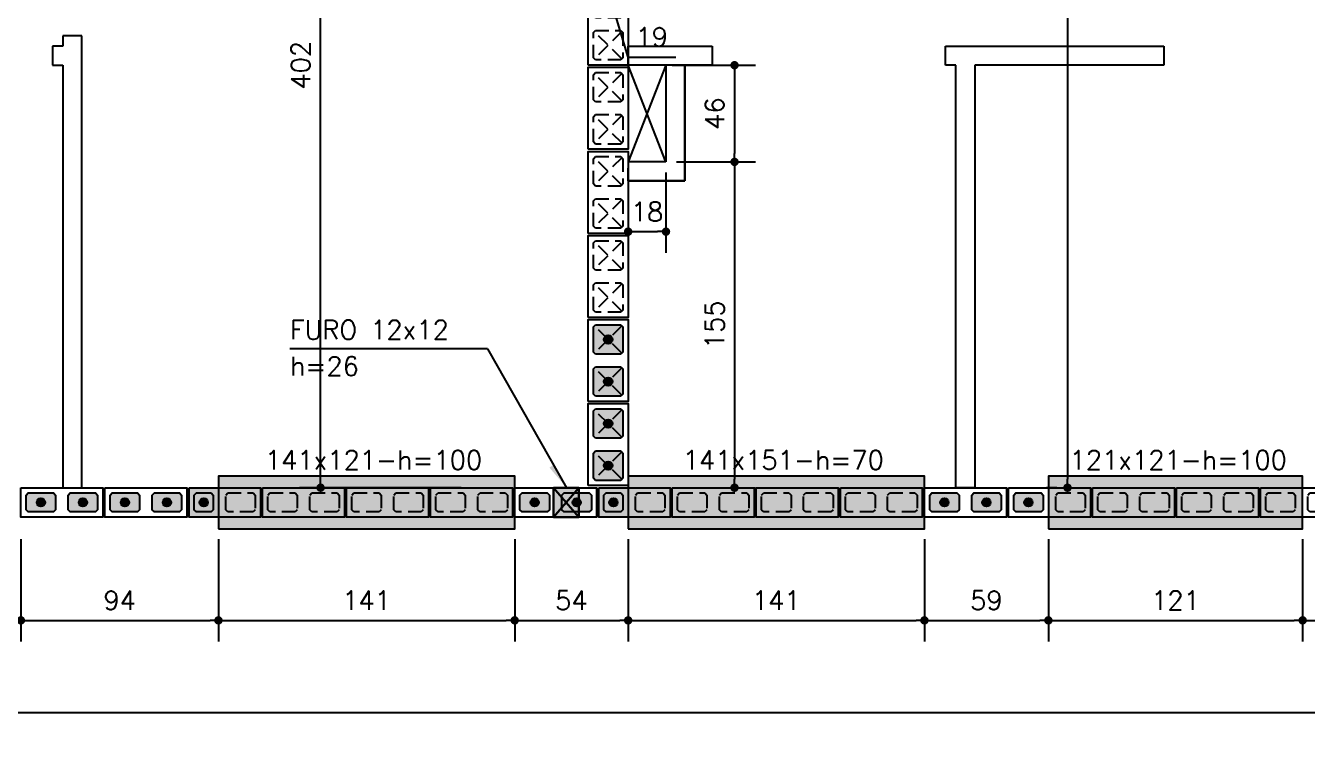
# Model space of a CAD drawing. Extents: x -14651 to 3487, y -4567 to -809.
# Drawn here: x 1197 to 1807, y -2266 to -1930 of the extents above; entities that cross this region are included whole.
import ezdxf
from ezdxf.enums import TextEntityAlignment as Align

# ---------------------------------------------------------------- set-up
doc = ezdxf.new("R2010")
doc.units = 0
doc.header["$LTSCALE"] = 25
doc.linetypes.add('DASHED2', pattern=[0.375, 0.25, -0.125])
for name, color, linetype in [('203', 1, 'DASHED2'), ('213', 252, 'Continuous'), ('241', 2, 'Continuous'), ('248', 100, 'Continuous'), ('ABERTURAS', 53, 'Continuous'), ('ac-furo', 170, 'Continuous'), ('ALVENARIA NÃO ESTRUTURAL', 242, 'Continuous'), ('Arranque', 14, 'Continuous'), ('COTA', 1, 'Continuous'), ('FERRO', 5, 'Continuous'), ('H2', 252, 'Continuous'), ('Linha_fina', 1, 'Continuous'), ('Pena_1', 1, 'Continuous'), ('Pena_2', 2, 'Continuous'), ('T1', 2, 'Continuous'), ('TJANELA', 2, 'Continuous'), ('VIGA', 3, 'Continuous'), ('XREF-MC41-BAS-PLN-TIPO-1AO14-FINAL-08$0$PAR_ALV_BAI_ATOMO', 2, 'Continuous'), ('XREF-MC41-BAS-PLN-TIPO-1AO14-FINAL-08$0$PAR_DRY_ATOMO', 3, 'Continuous')]:
    doc.layers.add(name, color=color, linetype=linetype)
doc.styles.add('COTA', font='romans.shx')
doc.styles.add('Texto1', font='romans.shx', dxfattribs={"height": 9})
doc.dimstyles.new('forma', dxfattribs={"dimscale": 5, "dimtxt": 1.8, "dimasz": 0.8, "dimexe": 2, "dimexo": 1, "dimgap": 1, "dimtad": 1, "dimdec": 1, "dimzin": 9, "dimtxsty": 'COTA', "dimblk1": 'DOT', "dimblk2": 'DOT', "dimsah": 1, "dimcen": 0, "dimdle": 1, "dimclrd": 256, "dimclre": 256, "dimclrt": 2, "dimadec": 0, "dimazin": 0, "dimtfac": 1, "dimtdec": 0, "dimtmove": 0, "dimatfit": 3, "dimfxl": 1, "dimtolj": 1, "dimtzin": 0, "dimarcsym": 0})

# ---------------------------------------------------------------- blocks, each defined once
blk = doc.blocks.new('P4015', base_point=(5842102.11612, -8124149.02973))
blk.add_lwpolyline([(5842082.61612, -8124156.02973), (5842121.61612, -8124156.02973), (5842121.61612, -8124142.02973), (5842082.61612, -8124142.02973), (5842082.61612, -8124156.02973)])
at = {"color": 1, "linetype": 'DASHED2'}
for points in [[(5842085.11612, -8124152.52973), (5842086.11612, -8124153.52973), (5842098.11612, -8124153.52973), (5842099.11612, -8124152.52973), (5842099.11612, -8124145.52973), (5842098.11612, -8124144.52973), (5842086.11612, -8124144.52973), (5842085.11612, -8124145.52973), (5842085.11612, -8124152.52973)], [(5842105.11612, -8124152.52973), (5842106.11612, -8124153.52973), (5842118.11612, -8124153.52973), (5842119.11612, -8124152.52973), (5842119.11612, -8124145.52973), (5842118.11612, -8124144.52973), (5842106.11612, -8124144.52973), (5842105.11612, -8124145.52973), (5842105.11612, -8124152.52973)]]:
    blk.add_lwpolyline(points, dxfattribs=at)
blk = doc.blocks.new('P3515')
at = {"layer": '248'}
h = blk.add_hatch(color=100, dxfattribs=at)
h.paths.add_polyline_path([(17, 7), (-17, 7), (-17, -7), (17, -7)])
h.paths.add_polyline_path([(-5.5, -3.5), (-6.5, -4.5), (-13.5, -4.5), (-14.5, -3.5), (-14.5, 3.5), (-13.5, 4.5), (-6.5, 4.5), (-5.5, 3.5)], flags=16)
h.paths.add_polyline_path([(0.5, 3.5), (1.5, 4.5), (13.5, 4.5), (14.5, 3.5), (14.5, -3.5), (13.5, -4.5), (1.5, -4.5), (0.5, -3.5)], flags=16)
blk.add_lwpolyline([(-17, -7), (17, -7), (17, 7), (-17, 7), (-17, -7)])
at = {"color": 1, "linetype": 'DASHED2'}
for points in [[(-14.5, -3.5), (-13.5, -4.5), (-6.5, -4.5), (-5.5, -3.5), (-5.5, 3.5), (-6.5, 4.5), (-13.5, 4.5), (-14.5, 3.5), (-14.5, -3.5)], [(0.5, -3.5), (1.5, -4.5), (13.5, -4.5), (14.5, -3.5), (14.5, 3.5), (13.5, 4.5), (1.5, 4.5), (0.5, 3.5), (0.5, -3.5)]]:
    blk.add_lwpolyline(points, dxfattribs=at)
blk = doc.blocks.new('P4020')
blk.add_lwpolyline([(-19.5, -9.5), (19.5, -9.5), (19.5, 9.5), (-19.5, 9.5), (-19.5, -9.5)])
at = {"color": 1, "linetype": 'DASHED2'}
for points in [[(-17, -6), (-16, -7), (-4, -7), (-3, -6), (-3, 6), (-4, 7), (-16, 7), (-17, 6), (-17, -6)], [(3, -6), (4, -7), (16, -7), (17, -6), (17, 6), (16, 7), (4, 7), (3, 6), (3, -6)]]:
    blk.add_lwpolyline(points, dxfattribs=at)
at = {"layer": '203', "color": 253}
for p, q in [((-16.5, 6.5), (-3.5, -6.5)), ((-3.5, 6.5), (-16.5, -6.5)), ((16.5, 6.5), (3.5, -6.5)), ((3.5, 6.5), (16.5, -6.5))]:
    blk.add_line(p, q, dxfattribs=at)
blk = doc.blocks.new('GR-1414')
at = {"layer": '213'}
h = blk.add_hatch(color=256, dxfattribs=at)
h.paths.add_polyline_path([(6, -7), (7, -6), (7, 6), (6, 7), (-6, 7), (-7, 6), (-7, -6), (-6, -7)])
h.paths.add_polyline_path([(2, 0, 1), (-2, 0, 1)], flags=16)
at = {"layer": 'Arranque'}
blk.add_hatch(color=256, dxfattribs=at).paths.add_polyline_path([(2, 0, 1), (-2, 0, 1)])
at = {"layer": '213'}
for p, q in [((-7, 6), (-6, 7)), ((-6, 7), (6, 7)), ((6, 7), (7, 6)), ((-7, -6), (-7, 6)), ((7, 6), (7, -6)), ((-6, -7), (-7, -6)), ((7, -6), (6, -7)), ((6, -7), (-6, -7))]:
    blk.add_line(p, q, dxfattribs=at)
at = {"layer": 'FERRO', "linetype": 'Continuous'}
blk.add_circle((0, 0), 2, dxfattribs=at)
blk = doc.blocks.new('GR-1409')
at = {"layer": '213'}
h = blk.add_hatch(color=256, dxfattribs=at)
h.paths.add_polyline_path([(-6, 4.5), (-7, 3.5), (-7, -3.5), (-6, -4.5), (6, -4.5), (7, -3.5), (7, 3.5), (6, 4.5)])
h.paths.add_polyline_path([(-2, 0, 1), (2, 0, 1)], flags=16)
at = {"layer": 'Arranque'}
blk.add_hatch(color=256, dxfattribs=at).paths.add_polyline_path([(-2, 0, 1), (2, 0, 1)])
at = {"layer": '213'}
blk.add_lwpolyline([(-7, 3.5), (-6, 4.5), (6, 4.5), (7, 3.5), (7, -3.5), (6, -4.5), (-6, -4.5), (-7, -3.5), (-7, 3.5)], dxfattribs=at)
at = {"layer": 'FERRO', "linetype": 'Continuous'}
blk.add_circle((0, 0), 2, dxfattribs=at)
blk = doc.blocks.new('GR-0909')
at = {"layer": '213'}
h = blk.add_hatch(color=256, dxfattribs=at)
h.paths.add_polyline_path([(3.5, -4.5), (4.5, -3.5), (4.500001, 3.5), (3.500001, 4.5), (-3.499999, 4.5), (-4.499999, 3.5), (-4.5, -3.5), (-3.5, -4.5)])
h.paths.add_polyline_path([(-2, 0, -1), (2, 0, -1)], flags=16)
at = {"layer": 'Arranque'}
blk.add_hatch(color=256, dxfattribs=at).paths.add_polyline_path([(2, 0, 1), (-2, 0, 1)])
at = {"layer": '213'}
blk.add_lwpolyline([(3.500001, 4.5), (4.500001, 3.5), (4.5, -3.5), (3.5, -4.5), (-3.5, -4.5), (-4.5, -3.5), (-4.499999, 3.5), (-3.499999, 4.5), (3.500001, 4.5)], dxfattribs=at)
at = {"layer": 'FERRO', "linetype": 'Continuous'}
blk.add_circle((0, 0), 2, dxfattribs=at)
blk = doc.blocks.new('A$C3139355f')
at = {"layer": 'ALVENARIA NÃO ESTRUTURAL'}
for p, q in [((1367.08, -1132.27), (1358.08, -1132.27)), ((1358.08, -1132.27), (1358.08, -1137.27)), ((1367.08, -1347.27), (1367.08, -1132.27)), ((1358.08, -1137.27), (1353.08, -1137.27)), ((1353.08, -1137.27), (1353.08, -1146.27)), ((1627.08, -1146.27), (1627.08, -1137.27)), ((1627.08, -1137.27), (1667.08, -1137.27)), ((1627.08, -1146.27), (1627.08, -1137.27)), ((1627.08, -1137.27), (1667.08, -1137.27)), ((1667.08, -1137.27), (1667.08, -1146.27)), ((1667.08, -1137.27), (1667.08, -1146.27)), ((1778.08, -1146.27), (1778.08, -1137.27)), ((1778.08, -1137.27), (1778.08, -1137.27)), ((1778.08, -1137.27), (1778.08, -1137.27)), ((1778.08, -1137.27), (1882.08, -1137.27)), ((1778.08, -1146.27), (1778.08, -1137.27)), ((1778.08, -1137.27), (1778.08, -1137.27)), ((1778.08, -1137.27), (1778.08, -1137.27)), ((1778.08, -1137.27), (1882.08, -1137.27)), ((1882.08, -1137.27), (1882.08, -1146.27)), ((1882.08, -1137.27), (1882.08, -1146.27)), ((1353.08, -1146.27), (1358.08, -1146.27)), ((1358.08, -1146.27), (1358.08, -1347.27)), ((1667.08, -1146.27), (1627.08, -1146.27)), ((1667.08, -1146.27), (1627.08, -1146.27)), ((1645.08, -1146.27), (1645.08, -1192.27)), ((1654.08, -1201.27), (1654.08, -1146.27)), ((1654.08, -1146.27), (1654.08, -1201.27)), ((1654.08, -1201.27), (1654.08, -1146.27)), ((1783.08, -1146.27), (1778.08, -1146.27)), ((1783.08, -1146.27), (1778.08, -1146.27)), ((1783.08, -1347.27), (1783.08, -1146.27)), ((1783.08, -1347.27), (1783.08, -1146.27)), ((1882.08, -1146.27), (1792.08, -1146.27)), ((1792.08, -1146.27), (1792.08, -1347.27)), ((1882.08, -1146.27), (1792.08, -1146.27)), ((1792.08, -1146.27), (1792.08, -1347.27)), ((1645.08, -1192.27), (1627.08, -1192.27)), ((1627.08, -1192.27), (1627.08, -1201.27)), ((1627.08, -1192.27), (1627.08, -1201.27)), ((1627.08, -1201.27), (1627.08, -1195.27)), ((1627.08, -1201.27), (1627.08, -1195.27)), ((1627.08, -1201.27), (1654.08, -1201.27)), ((1654.08, -1201.27), (1627.08, -1201.27)), ((1627.08, -1201.27), (1654.08, -1201.27)), ((1358.08, -1347.27), (1367.08, -1347.27)), ((1792.08, -1347.27), (1783.08, -1347.27)), ((1792.08, -1347.27), (1783.08, -1347.27))]:
    blk.add_line(p, q, dxfattribs=at)
at = {"layer": 'Pena_1'}
for p, q in [((1645.08, -1146.27), (1627.08, -1192.27)), ((1645.08, -1192.27), (1627.08, -1146.27))]:
    blk.add_line(p, q, dxfattribs=at)
at = {"layer": 'XREF-MC41-BAS-PLN-TIPO-1AO14-FINAL-08$0$PAR_ALV_BAI_ATOMO'}
blk.add_line((1654.08, -1146.27), (1645.08, -1146.27), dxfattribs=at)
blk.add_line((1654.08, -1146.27), (1645.08, -1146.27), dxfattribs=at)
at = {"layer": 'XREF-MC41-BAS-PLN-TIPO-1AO14-FINAL-08$0$PAR_DRY_ATOMO'}
blk.add_line((1648.08, -1146.27), (1654.08, -1146.27), dxfattribs=at)
blk.add_line((1648.08, -1146.27), (1654.08, -1146.27), dxfattribs=at)
blk = doc.blocks.new('_Dot')
at = {"color": 0, "linetype": 'ByBlock', "lineweight": -2}
blk.add_line((-0.5, 0), (-1, 0), dxfattribs=at)
at = {"color": 0, "linetype": 'ByBlock', "const_width": 0.5}
blk.add_lwpolyline([(-0.25, 0, 1), (0.25, 0, 1)], format="xyb", close=True, dxfattribs=at)
blk = doc.blocks.new('*D135')
at = {"layer": 'COTA', "lineweight": -2, "transparency": 16777216}
for p, q in [((1194.52, -2174.1), (1194.52, -2222.73)), ((1288.52, -2174.1), (1288.52, -2222.73)), ((1198.52, -2212.73), (1284.52, -2212.73))]:
    blk.add_line(p, q, dxfattribs=at)
at = {"layer": 'Defpoints', "color": 0, "transparency": 16777216}
for p in [(1194.52, -2169.1), (1288.52, -2169.1), (1288.52, -2212.73)]:
    blk.add_point(p, dxfattribs=at)
at = {"layer": 'COTA', "lineweight": -2, "transparency": 16777216, "xscale": 4, "yscale": 4, "zscale": 4, "rotation": 180}
blk.add_blockref('_Dot', (1194.52, -2212.73), dxfattribs=at)
at = {"layer": 'COTA', "lineweight": -2, "transparency": 16777216, "xscale": 4, "yscale": 4, "zscale": 4}
blk.add_blockref('_Dot', (1288.52, -2212.73), dxfattribs=at)
at = {"layer": 'COTA', "color": 2, "transparency": 16777216, "insert": (1241.52, -2203.23), "char_height": 9, "attachment_point": 5, "style": 'COTA'}
blk.add_mtext('\\A1;94 ', dxfattribs=at)
blk = doc.blocks.new('*D136')
at = {"layer": 'COTA', "lineweight": -2, "transparency": 16777216}
for p, q in [((1288.52, -2174.1), (1288.52, -2222.73)), ((1429.52, -2174.1), (1429.52, -2222.73)), ((1292.52, -2212.73), (1425.52, -2212.73))]:
    blk.add_line(p, q, dxfattribs=at)
at = {"layer": 'Defpoints', "color": 0, "transparency": 16777216}
for p in [(1288.52, -2169.1), (1429.52, -2169.1), (1429.52, -2212.73)]:
    blk.add_point(p, dxfattribs=at)
at = {"layer": 'COTA', "lineweight": -2, "transparency": 16777216, "xscale": 4, "yscale": 4, "zscale": 4, "rotation": 180}
blk.add_blockref('_Dot', (1288.52, -2212.73), dxfattribs=at)
at = {"layer": 'COTA', "lineweight": -2, "transparency": 16777216, "xscale": 4, "yscale": 4, "zscale": 4}
blk.add_blockref('_Dot', (1429.52, -2212.73), dxfattribs=at)
at = {"layer": 'COTA', "color": 2, "transparency": 16777216, "insert": (1359.02, -2203.23), "char_height": 9, "attachment_point": 5, "style": 'COTA'}
blk.add_mtext('\\A1;141 ', dxfattribs=at)
blk = doc.blocks.new('*D137')
at = {"layer": 'COTA', "lineweight": -2, "transparency": 16777216}
for p, q in [((1429.52, -2174.1), (1429.52, -2222.73)), ((1483.52, -2174.1), (1483.52, -2222.73)), ((1433.52, -2212.73), (1479.52, -2212.73))]:
    blk.add_line(p, q, dxfattribs=at)
at = {"layer": 'Defpoints', "color": 0, "transparency": 16777216}
for p in [(1429.52, -2169.1), (1483.52, -2169.1), (1483.52, -2212.73)]:
    blk.add_point(p, dxfattribs=at)
at = {"layer": 'COTA', "lineweight": -2, "transparency": 16777216, "xscale": 4, "yscale": 4, "zscale": 4, "rotation": 180}
blk.add_blockref('_Dot', (1429.52, -2212.73), dxfattribs=at)
at = {"layer": 'COTA', "lineweight": -2, "transparency": 16777216, "xscale": 4, "yscale": 4, "zscale": 4}
blk.add_blockref('_Dot', (1483.52, -2212.73), dxfattribs=at)
at = {"layer": 'COTA', "color": 2, "transparency": 16777216, "insert": (1456.52, -2203.23), "char_height": 9, "attachment_point": 5, "style": 'COTA'}
blk.add_mtext('\\A1;54 ', dxfattribs=at)
blk = doc.blocks.new('*D138')
at = {"layer": 'COTA', "lineweight": -2, "transparency": 16777216}
for p, q in [((1483.52, -2174.1), (1483.52, -2222.73)), ((1624.52, -2174.1), (1624.52, -2222.73)), ((1487.52, -2212.73), (1620.52, -2212.73))]:
    blk.add_line(p, q, dxfattribs=at)
at = {"layer": 'Defpoints', "color": 0, "transparency": 16777216}
for p in [(1483.52, -2169.1), (1624.52, -2169.1), (1624.52, -2212.73)]:
    blk.add_point(p, dxfattribs=at)
at = {"layer": 'COTA', "lineweight": -2, "transparency": 16777216, "xscale": 4, "yscale": 4, "zscale": 4, "rotation": 180}
blk.add_blockref('_Dot', (1483.52, -2212.73), dxfattribs=at)
at = {"layer": 'COTA', "lineweight": -2, "transparency": 16777216, "xscale": 4, "yscale": 4, "zscale": 4}
blk.add_blockref('_Dot', (1624.52, -2212.73), dxfattribs=at)
at = {"layer": 'COTA', "color": 2, "transparency": 16777216, "insert": (1554.02, -2203.23), "char_height": 9, "attachment_point": 5, "style": 'COTA'}
blk.add_mtext('\\A1;141 ', dxfattribs=at)
blk = doc.blocks.new('*D139')
at = {"layer": 'COTA', "lineweight": -2, "transparency": 16777216}
for p, q in [((1624.52, -2174.1), (1624.52, -2222.73)), ((1683.52, -2174.1), (1683.52, -2222.73)), ((1628.52, -2212.73), (1679.52, -2212.73))]:
    blk.add_line(p, q, dxfattribs=at)
at = {"layer": 'Defpoints', "color": 0, "transparency": 16777216}
for p in [(1624.52, -2169.1), (1683.52, -2169.1), (1683.52, -2212.73)]:
    blk.add_point(p, dxfattribs=at)
at = {"layer": 'COTA', "lineweight": -2, "transparency": 16777216, "xscale": 4, "yscale": 4, "zscale": 4, "rotation": 180}
blk.add_blockref('_Dot', (1624.52, -2212.73), dxfattribs=at)
at = {"layer": 'COTA', "lineweight": -2, "transparency": 16777216, "xscale": 4, "yscale": 4, "zscale": 4}
blk.add_blockref('_Dot', (1683.52, -2212.73), dxfattribs=at)
at = {"layer": 'COTA', "color": 2, "transparency": 16777216, "insert": (1654.02, -2203.23), "char_height": 9, "attachment_point": 5, "style": 'COTA'}
blk.add_mtext('\\A1;59 ', dxfattribs=at)
blk = doc.blocks.new('*D140')
at = {"layer": 'COTA', "lineweight": -2, "transparency": 16777216}
for p, q in [((1683.52, -2174.1), (1683.52, -2222.73)), ((1804.52, -2174.1), (1804.52, -2222.73)), ((1687.52, -2212.73), (1800.52, -2212.73))]:
    blk.add_line(p, q, dxfattribs=at)
at = {"layer": 'Defpoints', "color": 0, "transparency": 16777216}
for p in [(1683.52, -2169.1), (1804.52, -2169.1), (1804.52, -2212.73)]:
    blk.add_point(p, dxfattribs=at)
at = {"layer": 'COTA', "lineweight": -2, "transparency": 16777216, "xscale": 4, "yscale": 4, "zscale": 4, "rotation": 180}
blk.add_blockref('_Dot', (1683.52, -2212.73), dxfattribs=at)
at = {"layer": 'COTA', "lineweight": -2, "transparency": 16777216, "xscale": 4, "yscale": 4, "zscale": 4}
blk.add_blockref('_Dot', (1804.52, -2212.73), dxfattribs=at)
at = {"layer": 'COTA', "color": 2, "transparency": 16777216, "insert": (1744.02, -2203.23), "char_height": 9, "attachment_point": 5, "style": 'COTA'}
blk.add_mtext('\\A1;121 ', dxfattribs=at)
blk = doc.blocks.new('*D141')
at = {"layer": 'COTA', "lineweight": -2, "transparency": 16777216}
for p, q in [((1804.52, -2174.1), (1804.52, -2222.73)), ((1898.52, -2174.1), (1898.52, -2222.73)), ((1808.52, -2212.73), (1894.52, -2212.73))]:
    blk.add_line(p, q, dxfattribs=at)
at = {"layer": 'Defpoints', "color": 0, "transparency": 16777216}
for p in [(1804.52, -2169.1), (1898.52, -2169.1), (1898.52, -2212.73)]:
    blk.add_point(p, dxfattribs=at)
at = {"layer": 'COTA', "lineweight": -2, "transparency": 16777216, "xscale": 4, "yscale": 4, "zscale": 4, "rotation": 180}
blk.add_blockref('_Dot', (1804.52, -2212.73), dxfattribs=at)
at = {"layer": 'COTA', "lineweight": -2, "transparency": 16777216, "xscale": 4, "yscale": 4, "zscale": 4}
blk.add_blockref('_Dot', (1898.52, -2212.73), dxfattribs=at)
at = {"layer": 'COTA', "color": 2, "transparency": 16777216, "insert": (1851.52, -2203.23), "char_height": 9, "attachment_point": 5, "style": 'COTA'}
blk.add_mtext('\\A1;94 ', dxfattribs=at)
blk = doc.blocks.new('*D145')
at = {"layer": 'COTA', "lineweight": -2, "transparency": 16777216}
for p, q in [((449.52, -2167.56), (449.52, -2266.48)), ((3258.52, -2168.6), (3258.52, -2266.48)), ((453.52, -2256.48), (3254.52, -2256.48))]:
    blk.add_line(p, q, dxfattribs=at)
at = {"layer": 'Defpoints', "color": 0, "transparency": 16777216}
for p in [(449.52, -2162.56), (3258.52, -2163.6), (3258.52, -2256.48)]:
    blk.add_point(p, dxfattribs=at)
at = {"layer": 'COTA', "lineweight": -2, "transparency": 16777216, "xscale": 4, "yscale": 4, "zscale": 4, "rotation": 180}
blk.add_blockref('_Dot', (449.52, -2256.48), dxfattribs=at)
at = {"layer": 'COTA', "lineweight": -2, "transparency": 16777216, "xscale": 4, "yscale": 4, "zscale": 4}
blk.add_blockref('_Dot', (3258.52, -2256.48), dxfattribs=at)
at = {"layer": 'COTA', "color": 2, "transparency": 16777216, "insert": (1854.02, -2246.98), "char_height": 9, "attachment_point": 5, "style": 'COTA'}
blk.add_mtext('\\A1;2809 ', dxfattribs=at)
blk = doc.blocks.new('*D168')
at = {"layer": 'COTA', "lineweight": -2, "transparency": 16777216}
for p, q in [((1373.52, -1747.6), (1327.14, -1747.6)), ((1337.14, -2145.6), (1337.14, -1751.6)), ((1404.02, -2149.6), (1327.14, -2149.6))]:
    blk.add_line(p, q, dxfattribs=at)
at = {"layer": 'Defpoints', "color": 0, "transparency": 16777216}
for p in [(1337.14, -1747.6), (1378.52, -1747.6), (1409.02, -2149.6)]:
    blk.add_point(p, dxfattribs=at)
at = {"layer": 'COTA', "lineweight": -2, "transparency": 16777216, "xscale": 4, "yscale": 4, "zscale": 4}
for p, rotation in [((1337.14, -1747.6), 90), ((1337.14, -2149.6), 270)]:
    blk.add_blockref('_Dot', p, dxfattribs=dict(at, rotation=rotation))
at = {"layer": 'COTA', "color": 2, "transparency": 16777216, "insert": (1327.64, -1948.6), "char_height": 9, "attachment_point": 5, "rotation": 90, "style": 'COTA'}
blk.add_mtext('\\A1;402 ', dxfattribs=at)
blk = doc.blocks.new('*D184')
at = {"layer": 'COTA', "lineweight": -2, "transparency": 16777216}
for p, q in [((1687.61, -1678.6), (1682.61, -1678.6)), ((1692.61, -1682.6), (1692.61, -2145.6)), ((1687.61, -2149.6), (1682.61, -2149.6))]:
    blk.add_line(p, q, dxfattribs=at)
at = {"layer": 'Defpoints', "color": 0, "transparency": 16777216}
for p in [(1692.61, -1678.6), (1692.61, -2149.6), (1692.61, -2149.6)]:
    blk.add_point(p, dxfattribs=at)
at = {"layer": 'COTA', "lineweight": -2, "transparency": 16777216, "xscale": 4, "yscale": 4, "zscale": 4}
for p, rotation in [((1692.61, -1678.6), 90), ((1692.61, -2149.6), 270)]:
    blk.add_blockref('_Dot', p, dxfattribs=dict(at, rotation=rotation))
at = {"layer": 'COTA', "color": 2, "transparency": 16777216, "insert": (1683.11, -1914.1), "char_height": 9, "attachment_point": 5, "rotation": 90, "style": 'COTA'}
blk.add_mtext('\\A1;471 ', dxfattribs=at)
blk = doc.blocks.new('*D267')
at = {"layer": 'COTA', "lineweight": -2, "transparency": 16777216}
for p, q in [((1506.52, -1948.6), (1544.14, -1948.6)), ((1534.14, -1952.6), (1534.14, -1990.6)), ((1506.52, -1994.6), (1544.14, -1994.6))]:
    blk.add_line(p, q, dxfattribs=at)
at = {"layer": 'Defpoints', "color": 0, "transparency": 16777216}
for p in [(1501.52, -1948.6), (1501.52, -1994.6), (1534.14, -1994.6)]:
    blk.add_point(p, dxfattribs=at)
at = {"layer": 'COTA', "lineweight": -2, "transparency": 16777216, "xscale": 4, "yscale": 4, "zscale": 4}
for p, rotation in [((1534.14, -1948.6), 90), ((1534.14, -1994.6), 270)]:
    blk.add_blockref('_Dot', p, dxfattribs=dict(at, rotation=rotation))
at = {"layer": 'COTA', "color": 2, "transparency": 16777216, "insert": (1524.64, -1971.6), "char_height": 9, "attachment_point": 5, "rotation": 90, "style": 'COTA'}
blk.add_mtext('\\A1;46 ', dxfattribs=at)
blk = doc.blocks.new('*D268')
at = {"layer": 'COTA', "lineweight": -2, "transparency": 16777216}
for p, q in [((1506.52, -1994.6), (1544.14, -1994.6)), ((1534.14, -1998.6), (1534.14, -2145.6)), ((1537.01, -2149.6), (1544.14, -2149.6))]:
    blk.add_line(p, q, dxfattribs=at)
at = {"layer": 'Defpoints', "color": 0, "transparency": 16777216}
for p in [(1501.52, -1994.6), (1532.01, -2149.6), (1534.14, -2149.6)]:
    blk.add_point(p, dxfattribs=at)
at = {"layer": 'COTA', "lineweight": -2, "transparency": 16777216, "xscale": 4, "yscale": 4, "zscale": 4}
for p, rotation in [((1534.14, -1994.6), 90), ((1534.14, -2149.6), 270)]:
    blk.add_blockref('_Dot', p, dxfattribs=dict(at, rotation=rotation))
at = {"layer": 'COTA', "color": 2, "transparency": 16777216, "insert": (1524.64, -2072.1), "char_height": 9, "attachment_point": 5, "rotation": 90, "style": 'COTA'}
blk.add_mtext('\\A1;155 ', dxfattribs=at)
blk = doc.blocks.new('*D269')
at = {"layer": 'COTA', "lineweight": -2, "transparency": 16777216}
for p, q in [((1483.52, -1999.6), (1483.52, -2037.79)), ((1501.52, -1999.6), (1501.52, -2037.79)), ((1487.52, -2027.79), (1497.52, -2027.79))]:
    blk.add_line(p, q, dxfattribs=at)
at = {"layer": 'Defpoints', "color": 0, "transparency": 16777216}
for p in [(1483.52, -1994.6), (1501.52, -1994.6), (1501.52, -2027.79)]:
    blk.add_point(p, dxfattribs=at)
at = {"layer": 'COTA', "lineweight": -2, "transparency": 16777216, "xscale": 4, "yscale": 4, "zscale": 4, "rotation": 180}
blk.add_blockref('_Dot', (1483.52, -2027.79), dxfattribs=at)
at = {"layer": 'COTA', "lineweight": -2, "transparency": 16777216, "xscale": 4, "yscale": 4, "zscale": 4}
blk.add_blockref('_Dot', (1501.52, -2027.79), dxfattribs=at)
at = {"layer": 'COTA', "color": 2, "transparency": 16777216, "insert": (1492.52, -2018.29), "char_height": 9, "attachment_point": 5, "style": 'COTA'}
blk.add_mtext('\\A1;18 ', dxfattribs=at)
blk = doc.blocks.new('*D274')
at = {"layer": 'COTA', "lineweight": -2, "transparency": 16777216}
for p, q in [((1464.52, -1914.6), (1464.52, -1923.7)), ((1468.52, -1913.7), (1479.52, -1913.7)), ((1474.02, -1913.7), (1483.32, -1944.7)), ((1483.52, -1914.6), (1483.52, -1923.7)), ((1483.32, -1944.7), (1506.17, -1944.7))]:
    blk.add_line(p, q, dxfattribs=at)
at = {"layer": 'Defpoints', "color": 0, "transparency": 16777216}
for p in [(1464.52, -1909.6), (1483.52, -1909.6), (1483.52, -1913.7)]:
    blk.add_point(p, dxfattribs=at)
at = {"layer": 'COTA', "lineweight": -2, "transparency": 16777216, "xscale": 4, "yscale": 4, "zscale": 4, "rotation": 180}
blk.add_blockref('_Dot', (1464.52, -1913.7), dxfattribs=at)
at = {"layer": 'COTA', "lineweight": -2, "transparency": 16777216, "xscale": 4, "yscale": 4, "zscale": 4}
blk.add_blockref('_Dot', (1483.52, -1913.7), dxfattribs=at)
at = {"layer": 'COTA', "color": 2, "transparency": 16777216, "insert": (1494.75, -1935.2), "char_height": 9, "attachment_point": 5, "style": 'COTA'}
blk.add_mtext('\\A1;19 ', dxfattribs=at)
blk = doc.blocks.new('furo 12 x12')
at = {"layer": 'H2'}
for points in [[(-1405.39, -3672.05), (-1399.38, -3665.04), (-1411.38, -3665.04)], [(-1411.38, -3679.04), (-1405.39, -3672.05), (-1411.38, -3665.04)], [(-1399.38, -3679.08), (-1399.38, -3665.04), (-1405.39, -3672.05)], [(-1405.39, -3672.05), (-1411.38, -3679.04), (-1411.38, -3679.08), (-1399.38, -3679.08)]]:
    blk.add_hatch(color=256, dxfattribs=at).paths.add_polyline_path(points)
at = {"layer": 'Pena_2', "ltscale": 0.5}
blk.add_lwpolyline([(-1411.38, -3665.04), (-1399.38, -3665.04), (-1399.38, -3679.08), (-1411.38, -3679.08)], close=True, dxfattribs=at)
at = {"layer": 'VIGA', "ltscale": 0.5}
for p, q in [((-1399.38, -3665.04), (-1411.38, -3679.04)), ((-1399.38, -3679.08), (-1411.38, -3665.04))]:
    blk.add_line(p, q, dxfattribs=at)
blk = doc.blocks.new('ss')
at = {"layer": 'Linha_fina'}
blk.add_solid([(0, 0), (-2.5, -0.29), (-2.5, 0.3)], dxfattribs=at)

msp = doc.modelspace()

# ---------------------------------------------------------------- hatches: boundary and pattern name
at = {"layer": 'ABERTURAS', "transparency": 33554457}
for points in [[(1288.52, -2169.1), (1429.52, -2169.1), (1429.52, -2144.1), (1288.52, -2144.1)], [(1483.52, -2169.1), (1624.52, -2169.1), (1624.52, -2144.1), (1483.52, -2144.1)], [(1683.52, -2169.1), (1804.52, -2169.1), (1804.52, -2144.1), (1683.52, -2144.1)]]:
    msp.add_hatch(color=256, dxfattribs=at).paths.add_polyline_path(points)

# ---------------------------------------------------------------- linework, layer by layer
at = {"layer": 'ABERTURAS'}
for points in [[(1288.52, -2169.1), (1429.52, -2169.1), (1429.52, -2144.1), (1288.52, -2144.1)], [(1483.52, -2169.1), (1624.52, -2169.1), (1624.52, -2144.1), (1483.52, -2144.1)], [(1683.52, -2169.1), (1804.52, -2169.1), (1804.52, -2144.1), (1683.52, -2144.1)]]:
    msp.add_lwpolyline(points, close=True, dxfattribs=at)
at = {"layer": 'ac-furo'}
for p, q in [((1459.99, -2149.6), (1447.99, -2163.6)), ((1447.99, -2149.6), (1459.99, -2163.6)), ((1460.02, -2163.6), (1448.02, -2149.6)), ((1448.02, -2163.6), (1460.02, -2149.6)), ((1460.02, -2149.6), (1448.02, -2163.6)), ((1448.02, -2149.6), (1460.02, -2163.6))]:
    msp.add_line(p, q, dxfattribs=at)
for points in [[(1447.99, -2149.6), (1459.99, -2149.6), (1459.99, -2163.6), (1447.99, -2163.6)], [(1448.02, -2163.6), (1460.02, -2163.6), (1460.02, -2149.6), (1448.02, -2149.6)], [(1448.02, -2149.6), (1460.02, -2149.6), (1460.02, -2163.6), (1448.02, -2163.6)]]:
    msp.add_lwpolyline(points, close=True, dxfattribs=at)
at = {"layer": 'Linha_fina'}
for q in [(1322.58, -2083.5), (1454.22, -2149.6)]:
    msp.add_line((1416.55, -2083.5), q, dxfattribs=at)

# ---------------------------------------------------------------- block references
for name, p in [('GR-1414', (1474.02, -2079.1)), ('GR-1414', (1474.02, -2099.1)), ('GR-1414', (1474.02, -2119.1)), ('GR-1414', (1474.02, -2139.1)), ('GR-1409', (1204.02, -2156.6)), ('GR-1409', (1224.02, -2156.6)), ('GR-1409', (1244.02, -2156.6)), ('GR-1409', (1264.02, -2156.6)), ('GR-0909', (1281.52, -2156.6)), ('GR-1409', (1439.02, -2156.6)), ('GR-1409', (1459.02, -2156.6)), ('GR-0909', (1476.52, -2156.6)), ('GR-1409', (1634.02, -2156.6)), ('GR-1409', (1654.02, -2156.6)), ('GR-1409', (1674.02, -2156.6))]:
    msp.add_blockref(name, p)
at = {"layer": '241', "xscale": -1}
for name, p, rotation in [('P4020', (1474.02, -1929.1), 270), ('P4020', (1474.02, -1969.1), 270), ('P4020', (1474.02, -2009.1), 270), ('P4020', (1474.02, -2049.1), 270), ('P4020', (1474.02, -2089.1), 270), ('P4020', (1474.02, -2129.1), 270), ('P4015', (1214.02, -2156.6), 180), ('P4015', (1254.02, -2156.6), 180), ('P3515', (1291.52, -2156.6), 180), ('P4015', (1329.02, -2156.6), 180), ('P4015', (1369.02, -2156.6), 180), ('P4015', (1409.02, -2156.6), 180), ('P4015', (1449.02, -2156.6), 180), ('P3515', (1486.52, -2156.6), 180), ('P4015', (1524.02, -2156.6), 180), ('P4015', (1564.02, -2156.6), 180), ('P4015', (1604.02, -2156.6), 180), ('P4015', (1644.02, -2156.6), 180), ('P4015', (1684.02, -2156.6), 180), ('P4015', (1724.02, -2156.6), 180), ('P4015', (1764.02, -2156.6), 180), ('P4015', (1804.02, -2156.6), 180)]:
    msp.add_blockref(name, p, dxfattribs=dict(at, rotation=rotation))
at = {"layer": 'ALVENARIA NÃO ESTRUTURAL'}
msp.add_blockref('A$C3139355f', (-143.56, -802.33), dxfattribs=at)
at = {"layer": 'COTA', "xscale": -4.999999999999998, "yscale": 4.999999999999998, "zscale": 4.999999999999998, "rotation": 123.6559025255237}
msp.add_blockref('ss', (1454.22, -2149.6), dxfattribs=at)
at = {"layer": 'COTA'}
msp.add_blockref('furo 12 x12', (2859.4, 1515.45), dxfattribs=at)

# ---------------------------------------------------------------- texts
at = {"layer": 'T1', "style": 'Texto1'}
for s, p in [('FURO 12x12', (1322.57, -2078.97)), ('h=26', (1322.59, -2096.27))]:
    msp.add_text(s, height=9, dxfattribs=at).set_placement(p)
at = {"layer": 'TJANELA', "style": 'Texto1'}
for s, p in [('141x121-h=100', (1362.35, -2140.9)), ('141x151-h=70', (1557.35, -2140.9)), ('121x121-h=100', (1745.33, -2140.9))]:
    msp.add_text(s, height=9, dxfattribs=at).set_placement(p, align=Align.CENTER)

# ---------------------------------------------------------------- dimensions: what is measured, and where the dimension line sits
at = {"layer": 'COTA'}
for base, p1, p2, override, picture, middle in [((1692.61, -2149.6), (1692.61, -1678.6), (1692.61, -2149.6), {"dimpost": ' ', "dimtmove": 1}, '*D184', (1683.11, -1914.1)), ((1337.14, -1747.6), (1409.02, -2149.6), (1378.52, -1747.6), {"dimpost": ' '}, '*D168', (1327.64, -1948.6)), ((1534.14, -1994.6), (1501.52, -1948.6), (1501.52, -1994.6), {"dimpost": ' '}, '*D267', (1524.64, -1971.6)), ((1534.14, -2149.6), (1501.52, -1994.6), (1532.01, -2149.6), {"dimpost": ' ', "dimtmove": 1}, '*D268', (1524.64, -2072.1))]:
    dim = msp.add_linear_dim(base=base, p1=p1, p2=p2, angle=90, dimstyle='forma', override=override, dxfattribs=at)
    dim.commit()
    dim.dimension.update_dxf_attribs({"geometry": picture, "text_midpoint": middle})
for base, p1, p2, picture, middle in [((1483.52, -1913.7), (1464.52, -1909.6), (1483.52, -1909.6), '*D274', (1488.32, -1935.2)), ((3258.52, -2256.48), (449.52, -2162.56), (3258.52, -2163.6), '*D145', (1854.02, -2246.98)), ((1288.52, -2212.73), (1194.52, -2169.1), (1288.52, -2169.1), '*D135', (1241.52, -2203.23)), ((1429.52, -2212.73), (1288.52, -2169.1), (1429.52, -2169.1), '*D136', (1359.02, -2203.23)), ((1483.52, -2212.73), (1429.52, -2169.1), (1483.52, -2169.1), '*D137', (1456.52, -2203.23)), ((1624.52, -2212.73), (1483.52, -2169.1), (1624.52, -2169.1), '*D138', (1554.02, -2203.23)), ((1683.52, -2212.73), (1624.52, -2169.1), (1683.52, -2169.1), '*D139', (1654.02, -2203.23)), ((1804.52, -2212.73), (1683.52, -2169.1), (1804.52, -2169.1), '*D140', (1744.02, -2203.23)), ((1898.52, -2212.73), (1804.52, -2169.1), (1898.52, -2169.1), '*D141', (1851.52, -2203.23))]:
    dim = msp.add_linear_dim(base=base, p1=p1, p2=p2, dimstyle='forma', override={"dimpost": ' ', "dimtmove": 1}, dxfattribs=at)
    dim.commit()
    dim.dimension.update_dxf_attribs({"geometry": picture, "text_midpoint": middle})
dim = msp.add_linear_dim(base=(1501.52, -2027.79), p1=(1483.52, -1994.6), p2=(1501.52, -1994.6), dimstyle='forma', override={"dimpost": ' '}, dxfattribs=at)
dim.commit()
dim.dimension.update_dxf_attribs({"geometry": '*D269', "text_midpoint": (1492.52, -2027.79), "dimtype": 128})

doc.saveas('drawing.dxf')
